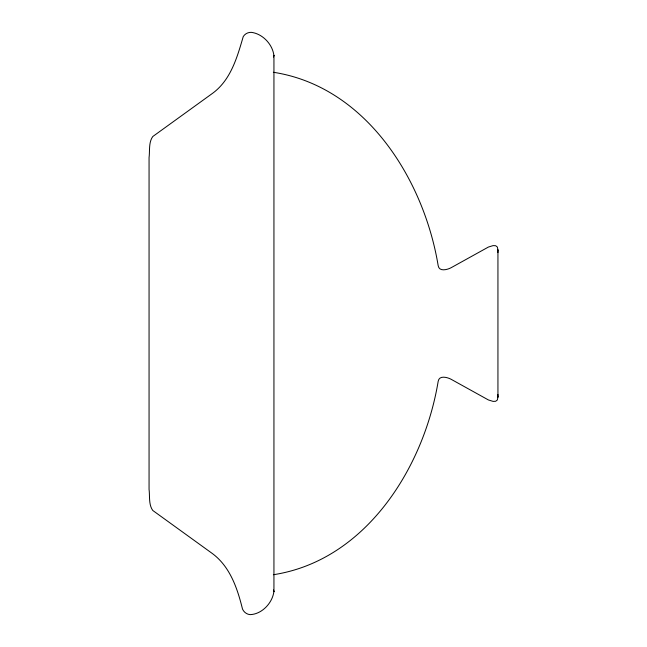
<?xml version="1.0" encoding="UTF-8"?>
<svg xmlns="http://www.w3.org/2000/svg" width="647" height="647" viewBox="0 0 647 647"><rect width="100%" height="100%" fill="white"/><g stroke="black" fill="none" stroke-linecap="round" stroke-linejoin="round"><path stroke-width="0.97" d="M497.915 252.581L497.939 250.777M273.94 591.156C272.694 602.705 262.084 614.213 250.154 614.626C246.814 614.424 243.87 612.127 242.52 609.118C237.368 588.252 229.976 566.19 211.69 553.048L152.789 510.483C148.495 504.595 149.95 496.2 149.061 489.35L149.061 157.65C149.95 150.8 148.495 142.405 152.789 136.517L211.69 93.952C230.696 80.616 237.093 57.559 243.24 36.596C244.906 33.854 248.092 32.18 251.295 32.35C262.682 33.733 272.775 44.53 273.94 55.844M497.915 397.282L497.939 396.603M273.374 574.722C365.959 560.423 423.939 467.522 438.173 381.334C439.119 375.009 447.376 377.282 451.096 379.271L488.412 399.951L493.079 401.383L495.667 401.286L497.325 399.992L497.915 397.193M273.471 57.041L273.94 55.31L273.94 591.69L273.471 589.959M273.374 72.278C365.959 86.577 423.939 179.478 438.173 265.666C439.119 271.991 447.376 269.718 451.096 267.729L488.412 247.049L493.079 245.617L495.667 245.714L497.325 247.008L497.915 249.807M497.915 249.718L497.939 250.397M497.915 394.419L497.939 396.223M497.939 250.3L497.939 396.7"/></g></svg>
